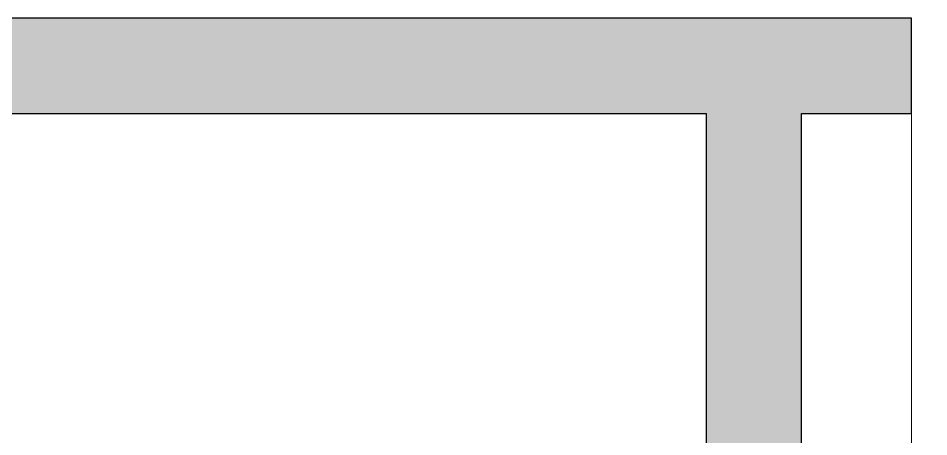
# Model space of a CAD drawing. Header units: millimetres. Extents: x 155927 to 317870, y -36033 to 97293.
# Drawn here: x 166739 to 167713, y 13160 to 13608 of the extents above; entities that cross this region are included whole.
import ezdxf

# ---------------------------------------------------------------- set-up
doc = ezdxf.new("R2010")
doc.units = ezdxf.units.MM
doc.header["$MEASUREMENT"] = 0
for name, color, linetype, lineweight in [('A-DOOR', 4, 'CONTINUOUS', 9), ('A-WALL-PATT', 7, 'CONTINUOUS', 9), ('I-WALL', 7, 'CONTINUOUS', 9)]:
    doc.layers.add(name, color=color, linetype=linetype, lineweight=lineweight)

msp = doc.modelspace()

# ---------------------------------------------------------------- hatches: boundary and pattern name
at = {"layer": 'A-WALL-PATT'}
h = msp.add_hatch(color=256, dxfattribs=at)
h.paths.add_polyline_path([(169706.31, 13505.61), (171771.33, 13505.61), (171771.33, 13607.61), (168704.33, 13607.61), (168704.33, 13505.61)], flags=0)
h.paths.add_polyline_path([(178250.83, 13505.61), (178250.83, 13607.61), (178133.33, 13607.61), (178133.33, 13505.61)], flags=0)
h.paths.add_polyline_path([(166004.33, 13505.61), (167694.33, 13505.61), (167694.33, 13607.61), (166004.33, 13607.61)], flags=0)
h.paths.add_polyline_path([(164994.33, 13505.61), (164994.33, 13607.61), (164876.83, 13607.61), (164876.83, 13505.61), (164894.76, 13505.61)], flags=0)
h.paths.add_polyline_path([(177123.33, 13505.61), (177123.33, 13607.61), (174128.33, 13607.61), (174128.33, 13505.61), (176923.65, 13505.61)], flags=0)
h.paths.add_polyline_path([(172898.83, 13505.61), (173118.33, 13505.61), (173118.33, 13607.61), (172781.33, 13607.61), (172781.33, 13505.61)], flags=0)
msp.add_hatch(color=256, dxfattribs=at).paths.add_polyline_path([(167474.83, 9757.83), (167576.83, 9757.83), (167576.83, 13505.61), (167474.83, 13505.61), (167474.83, 9818.04)], flags=0)

# ---------------------------------------------------------------- linework, layer by layer
at = {"layer": 'A-DOOR'}
msp.add_line((167694.33, 13505.61), (167694.33, 12495.61), dxfattribs=at)
msp.add_arc((167694.33, 13505.61), 1010, 270, 0, dxfattribs=at)
at = {"layer": 'I-WALL', "lineweight": 30}
for p, q in [((167694.33, 13607.61), (166004.33, 13607.61)), ((167694.33, 13505.61), (167694.33, 13607.61)), ((166004.33, 13505.61), (167474.83, 13505.61)), ((167474.83, 13505.61), (167474.83, 9757.83)), ((167576.83, 13505.61), (167694.33, 13505.61)), ((167576.83, 9757.83), (167576.83, 13505.61))]:
    msp.add_line(p, q, dxfattribs=at)

doc.saveas('drawing.dxf')
